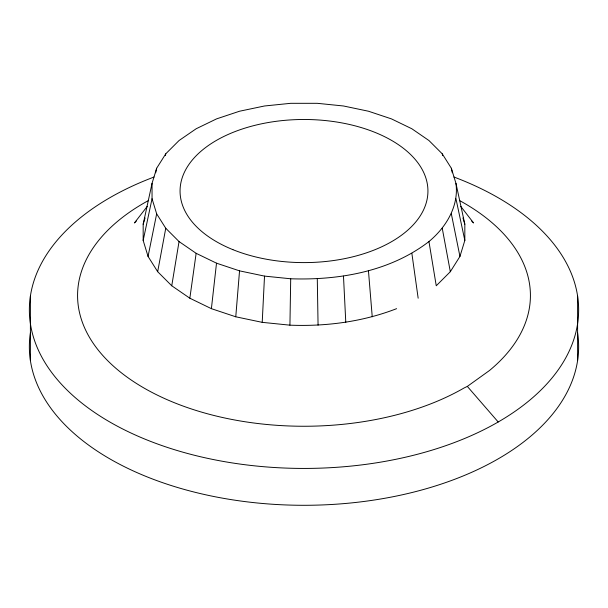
<?xml version="1.0" encoding="UTF-8"?>
<svg xmlns="http://www.w3.org/2000/svg" width="608" height="608" viewBox="0 0 608 608"><rect width="100%" height="100%" fill="white"/><g stroke="black" fill="none" stroke-linecap="round" stroke-linejoin="round"><path stroke-width="0.91" d="M396.606 308.666C362.718 321.799 326.131 326.587 289.932 325.166L290.708 278.776L264.518 276.108L239.537 270.856L216.509 263.18L196.141 253.316L179.048 241.558L165.756 228.258L156.659 213.834L152.046 198.717L152.046 183.365L156.659 168.249L165.756 153.824L179.048 140.532L196.141 128.774L216.509 118.902L239.537 111.226L264.518 105.982L290.708 103.314L317.292 103.314L343.482 105.982L368.463 111.226L391.491 118.902L411.859 128.774L428.952 140.532L442.244 153.824L451.341 168.249L455.954 183.365L464.831 224.185L464.831 240.434L459.944 256.432L450.323 271.7L436.248 285.775L428.952 241.558C445.983 227.4 459.032 206.256 455.954 183.365M289.932 325.166L262.215 322.346L264.518 276.108M262.215 322.346L235.767 316.791L239.537 270.856M235.767 316.791L211.394 308.666L216.509 263.18M211.394 308.666L189.84 298.216L196.141 253.316M189.84 298.216L171.752 285.775L179.048 241.558M171.752 285.775L157.677 271.7L165.756 228.258M157.677 271.7L148.056 256.432L156.659 213.834M165.384 155.64L165.756 153.824M148.056 256.432L143.169 240.434L152.046 198.717M155.686 172.786L156.659 168.249M143.169 240.434L143.169 224.185L152.046 183.365M143.169 224.185L145.069 217.96M147.212 206.431L134.421 222.946L136.382 220.985M148.61 200.458A226.419 130.72 0 0 0 141.588 386.62A226.419 130.72 0 0 0 464.102 387.965L467.324 386.407L489.47 370.515A226.419 130.72 0 0 0 459.39 200.458M290.708 278.776C338.876 280.417 389.964 271.616 428.952 241.558M471.618 220.985L473.579 222.946L460.788 206.431M467.324 386.407L498.203 421.99M462.931 217.96L464.831 224.185M451.341 168.249L452.314 172.786M455.954 198.717L464.831 240.434M442.244 153.824L442.616 155.64M451.341 213.834L459.944 256.432M442.244 228.258L450.323 271.7M411.859 253.316L418.16 298.216M368.463 270.856L372.233 316.791M343.482 276.108L345.785 322.346M317.292 278.776L318.068 325.166M577.6 296.043L577.6 360.544M30.4 296.043L30.4 360.544M577.6 332.903A274.649 158.566 0 0 1 304 505.294A274.649 158.566 0 0 1 30.4 332.903M453.94 177.019A274.649 158.566 0 0 1 511.184 413.957A274.649 158.566 0 0 1 96.816 413.957A274.649 158.566 0 0 1 154.06 177.019M232.917 249.66A123.933 71.554 0 0 0 427.462 197.281A123.933 71.554 0 0 0 251.621 126.19A123.933 71.554 0 0 0 232.917 249.66"/></g></svg>
